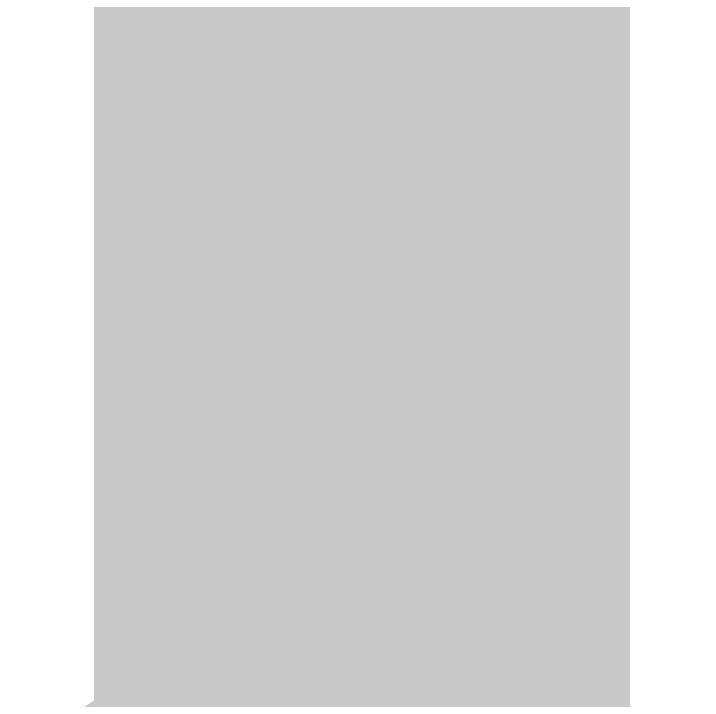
# Model space of a CAD drawing. Header units: inches. Extents: x 0 to 841, y 0 to 594.
# Drawn here: x 52.042 to 53.004, y 540.837 to 541.797 of the extents above; entities that cross this region are included whole.
import ezdxf

# ---------------------------------------------------------------- set-up
doc = ezdxf.new("R2010")
doc.units = ezdxf.units.IN
doc.layers.add('Sheet', color=255, linetype='Continuous')

msp = doc.modelspace()

# ---------------------------------------------------------------- linework, layer by layer
at = {"layer": 'Sheet'}
for points in [[(52.52881, 544.9941, 0.7493, 0.7493, 0), (52.52881, 539.99694, 0.7493, 0.7493, 0)], [(52.52881, 544.9941, 0.29972, 0.29972, 0), (52.52881, 539.99694, 0.29972, 0.29972, 0)], [(52.19195, 540.68194, 0.29972, 0.29972, 0), (52.22563, 540.7044, 0.29972, 0.29972, 0), (52.25932, 540.71563, 0.29972, 0.29972, 0), (52.30424, 540.72686, 0.29972, 0.29972, 0), (52.33792, 540.73809, 0.29972, 0.29972, 0), (52.37161, 540.74932, 0.29972, 0.29972, 0), (52.41652, 540.74932, 0.29972, 0.29972, 0), (52.45021, 540.76055, 0.29972, 0.29972, 0), (52.4839, 540.76055, 0.29972, 0.29972, 0), (52.52881, 540.76055, 0.29972, 0.29972, 0)], [(52.19195, 540.68194, 0.29972, 0.29972, 0), (52.22563, 540.7044, 0.29972, 0.29972, 0), (52.25932, 540.71563, 0.29972, 0.29972, 0), (52.30424, 540.72686, 0.29972, 0.29972, 0), (52.33792, 540.73809, 0.29972, 0.29972, 0), (52.37161, 540.74932, 0.29972, 0.29972, 0), (52.41652, 540.74932, 0.29972, 0.29972, 0), (52.45021, 540.76055, 0.29972, 0.29972, 0), (52.4839, 540.76055, 0.29972, 0.29972, 0), (52.52881, 540.76055, 0.29972, 0.29972, 0)], [(52.19195, 540.68194, 0.29972, 0.29972, 0), (52.22563, 540.7044, 0.29972, 0.29972, 0), (52.25932, 540.71563, 0.29972, 0.29972, 0), (52.30424, 540.72686, 0.29972, 0.29972, 0), (52.33792, 540.73809, 0.29972, 0.29972, 0), (52.37161, 540.74932, 0.29972, 0.29972, 0), (52.41652, 540.74932, 0.29972, 0.29972, 0), (52.45021, 540.76055, 0.29972, 0.29972, 0), (52.4839, 540.76055, 0.29972, 0.29972, 0), (52.52881, 540.76055, 0.29972, 0.29972, 0)], [(52.52881, 540.76055, 0.29972, 0.29972, 0), (52.52881, 540.76055, 0.29972, 0.29972, 0)], [(52.52881, 540.76055, 0.29972, 0.29972, 0), (52.5625, 540.76055, 0.29972, 0.29972, 0), (52.60742, 540.76055, 0.29972, 0.29972, 0), (52.6411, 540.74932, 0.29972, 0.29972, 0), (52.68602, 540.74932, 0.29972, 0.29972, 0), (52.7197, 540.73809, 0.29972, 0.29972, 0), (52.75339, 540.72686, 0.29972, 0.29972, 0), (52.78708, 540.71563, 0.29972, 0.29972, 0), (52.82076, 540.7044, 0.29972, 0.29972, 0), (52.85445, 540.68194, 0.29972, 0.29972, 0)], [(52.52881, 540.76055, 0.29972, 0.29972, 0), (52.52881, 540.76055, 0.29972, 0.29972, 0)], [(52.52881, 540.76055, 0.29972, 0.29972, 0), (52.5625, 540.76055, 0.29972, 0.29972, 0), (52.60742, 540.76055, 0.29972, 0.29972, 0), (52.6411, 540.74932, 0.29972, 0.29972, 0), (52.68602, 540.74932, 0.29972, 0.29972, 0), (52.7197, 540.73809, 0.29972, 0.29972, 0), (52.75339, 540.72686, 0.29972, 0.29972, 0), (52.78708, 540.71563, 0.29972, 0.29972, 0), (52.82076, 540.7044, 0.29972, 0.29972, 0), (52.85445, 540.68194, 0.29972, 0.29972, 0)], [(52.52881, 540.76055, 0.29972, 0.29972, 0), (52.52881, 540.76055, 0.29972, 0.29972, 0)], [(52.52881, 540.76055, 0.29972, 0.29972, 0), (52.5625, 540.76055, 0.29972, 0.29972, 0), (52.60742, 540.76055, 0.29972, 0.29972, 0), (52.6411, 540.74932, 0.29972, 0.29972, 0), (52.68602, 540.74932, 0.29972, 0.29972, 0), (52.7197, 540.73809, 0.29972, 0.29972, 0), (52.75339, 540.72686, 0.29972, 0.29972, 0), (52.78708, 540.71563, 0.29972, 0.29972, 0), (52.82076, 540.7044, 0.29972, 0.29972, 0), (52.85445, 540.68194, 0.29972, 0.29972, 0)]]:
    msp.add_lwpolyline(points, format="xyseb", dxfattribs=at)

doc.saveas('drawing.dxf')
